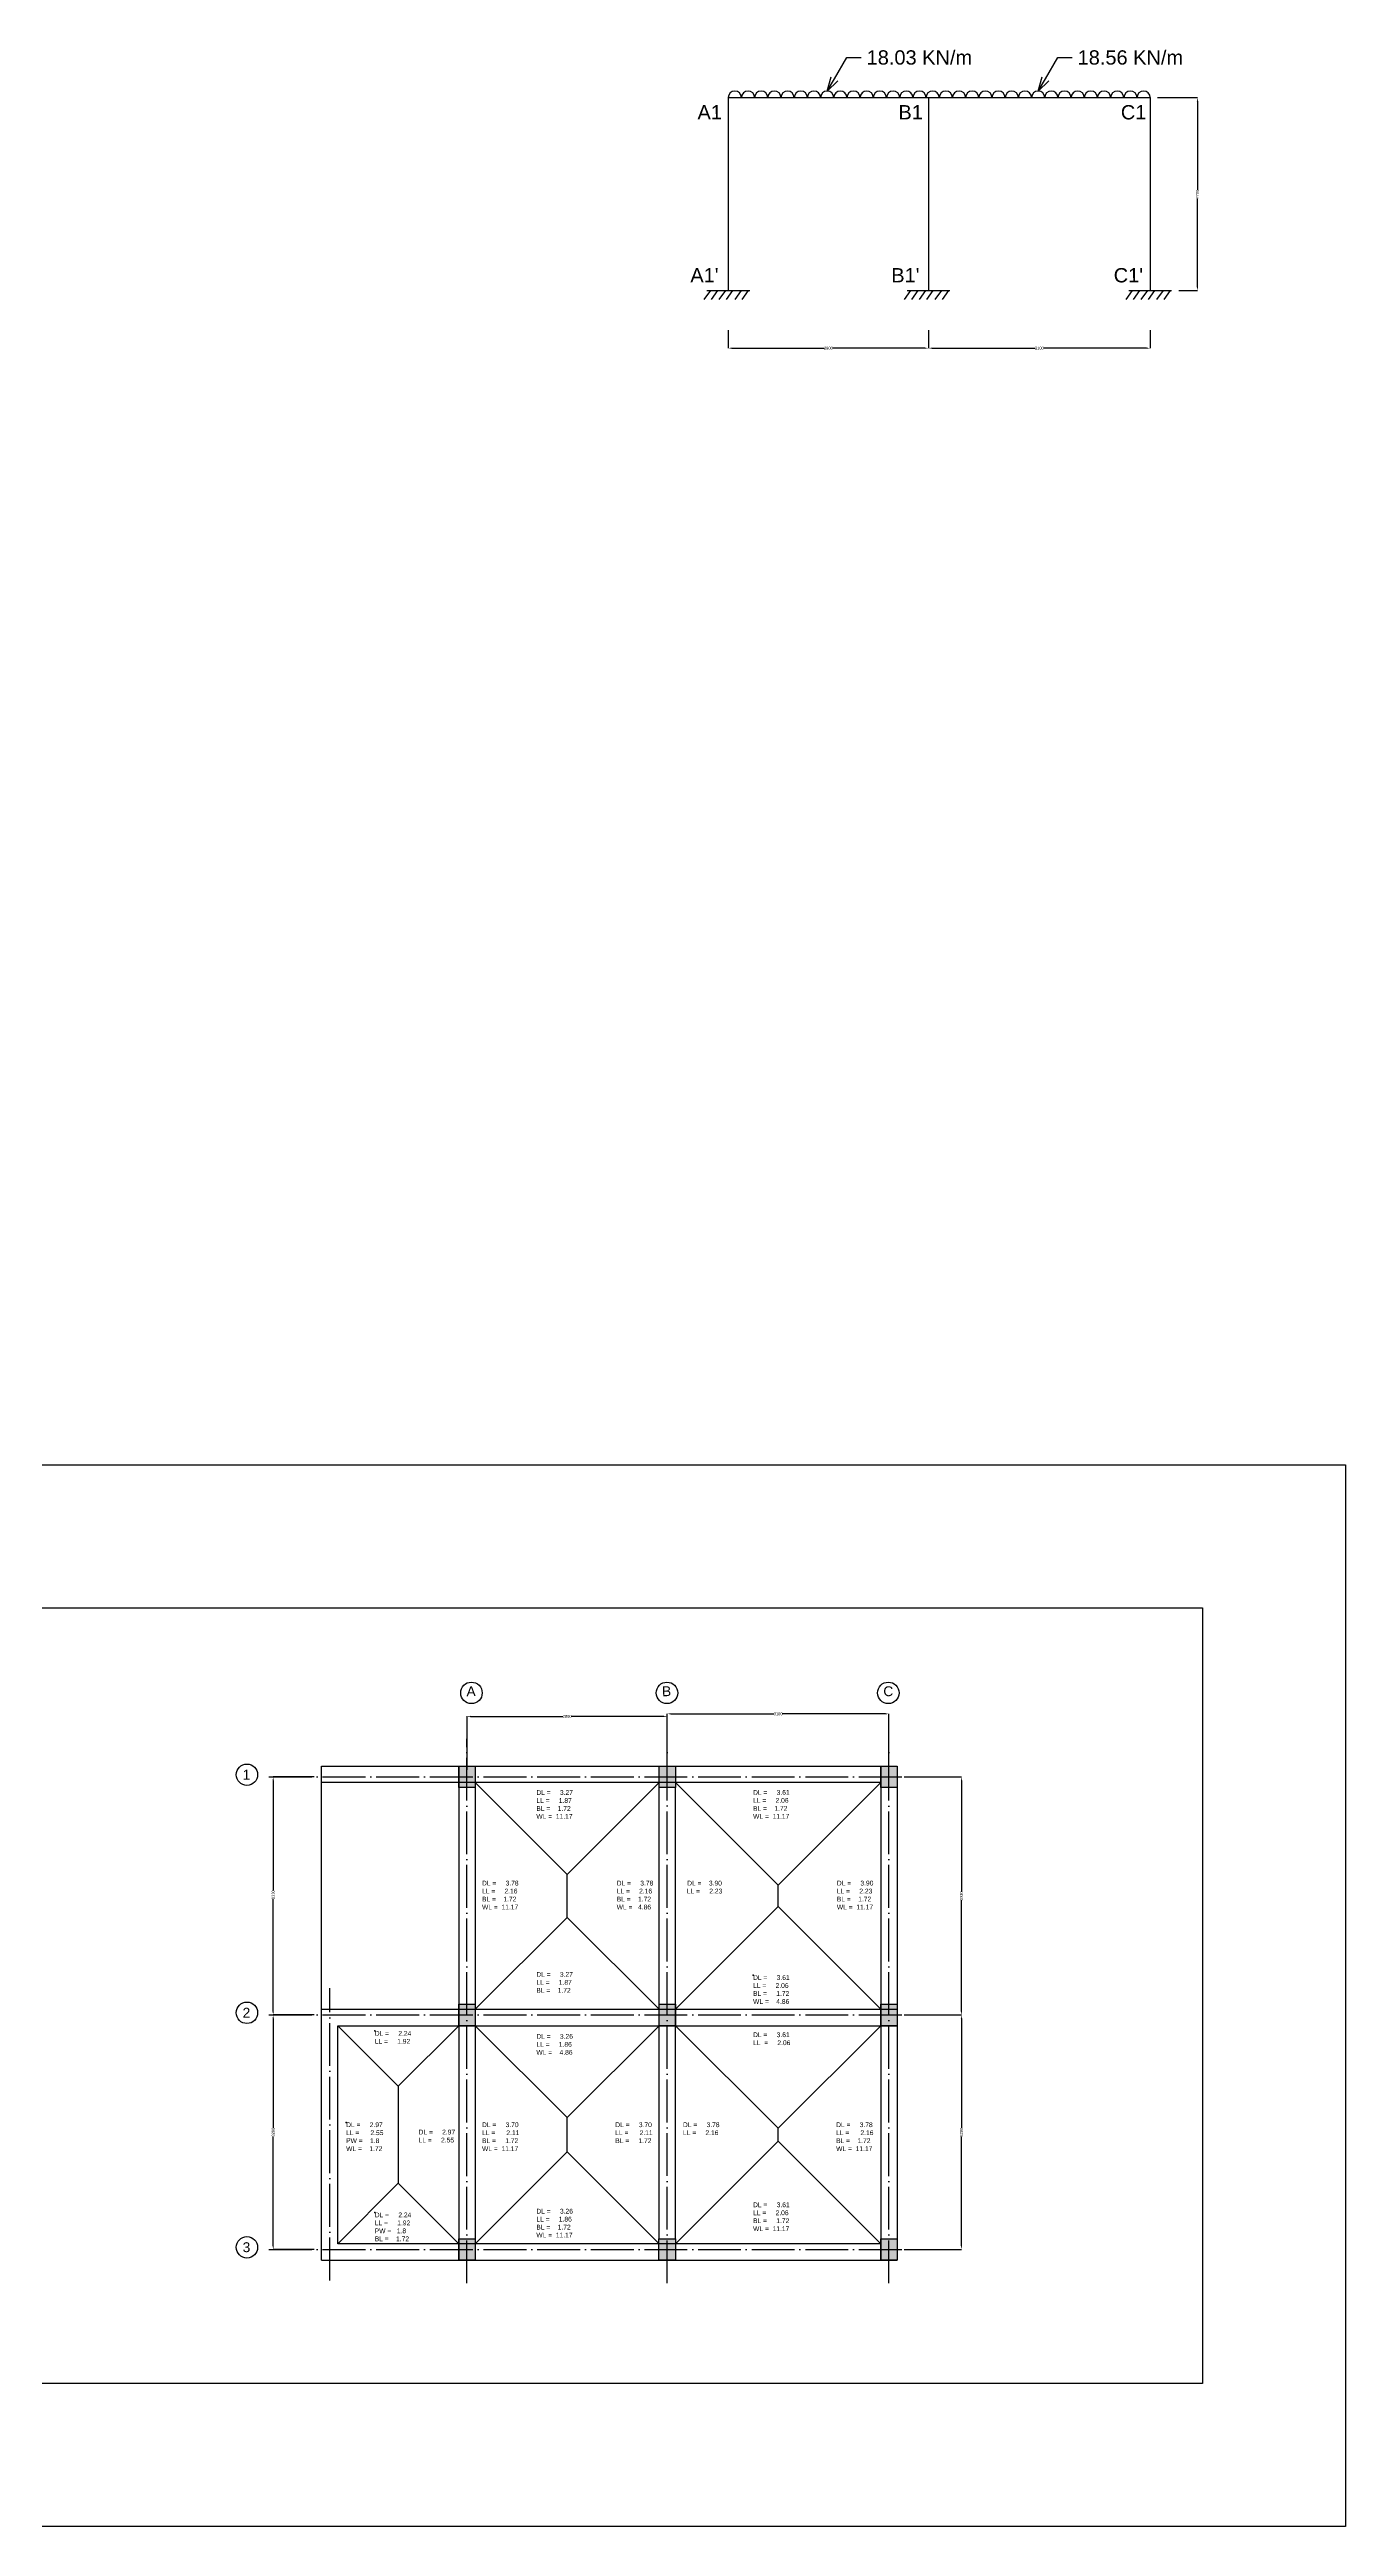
# Model space of a CAD drawing. Header units: millimetres. Extents: x 0 to 1679650, y -107560 to 692040.
# Drawn here: x 23880 to 42000, y 0 to 34647 of the extents above; entities that cross this region are included whole.
import ezdxf
from ezdxf import colors
from ezdxf.entities.mleader import LeaderData, LeaderLine
from ezdxf.math import Vec2, Vec3

# ---------------------------------------------------------------- set-up
doc = ezdxf.new("R2010")
doc.units = ezdxf.units.MM
doc.linetypes.add('ACAD_ISO04W100', pattern=[30, 24, -3, 0, -3])
doc.styles.get("Standard").update_dxf_attribs({"font": 'arial.ttf'})
doc.dimstyles.new('ISO-25', dxfattribs={"dimtxt": 40, "dimasz": 50, "dimexe": 1.25, "dimexo": 100, "dimtad": 0, "dimdec": 0, "dimtxsty": 'Standard', "dimcen": 2.5, "dimadec": 0, "dimazin": 0, "dimtfac": 1, "dimtdec": 0, "dimtmove": 0, "dimatfit": 3, "dimfxl": 1, "dimarcsym": 0})

# ---------------------------------------------------------------- blocks, each defined once
blk = doc.blocks.new('*D11')
at = {"color": 0, "lineweight": -2, "transparency": 16777216}
for p, q in [((27582, 10485), (27005, 10485)), ((27007, 10435), (27007, 8898)), ((27007, 7205), (27007, 8777)), ((27582, 7155), (27005, 7155))]:
    blk.add_line(p, q, dxfattribs=at)
at = {"color": 0, "transparency": 16777216}
for points in [[(26998, 10435), (27015, 10435), (27007, 10485)], [(26998, 7205), (27015, 7205), (27007, 7155)]]:
    blk.add_solid(points, dxfattribs=at)
at = {"layer": 'Defpoints', "color": 0, "transparency": 16777216}
for p in [(27682, 10485), (27007, 7155), (27682, 7155)]:
    blk.add_point(p, dxfattribs=at)
at = {"color": 0, "transparency": 16777216, "insert": (27007, 8837), "char_height": 40, "attachment_point": 5, "rotation": 90}
blk.add_mtext('3330', dxfattribs=at)
blk = doc.blocks.new('*D12')
at = {"color": 0, "lineweight": -2, "transparency": 16777216}
for p, q in [((27582, 7155), (27005, 7155)), ((27007, 7105), (27007, 5575)), ((27007, 3925), (27007, 5455)), ((27582, 3875), (27005, 3875))]:
    blk.add_line(p, q, dxfattribs=at)
at = {"color": 0, "transparency": 16777216}
for points in [[(26998, 7105), (27015, 7105), (27007, 7155)], [(26998, 3925), (27015, 3925), (27007, 3875)]]:
    blk.add_solid(points, dxfattribs=at)
at = {"layer": 'Defpoints', "color": 0, "transparency": 16777216}
for p in [(27682, 7155), (27007, 3875), (27682, 3875)]:
    blk.add_point(p, dxfattribs=at)
at = {"color": 0, "transparency": 16777216, "insert": (27007, 5515), "char_height": 40, "attachment_point": 5, "rotation": 90}
blk.add_mtext('3280', dxfattribs=at)
blk = doc.blocks.new('*D13')
at = {"color": 0, "lineweight": -2, "transparency": 16777216}
for p, q in [((29717, 10585), (29717, 11333)), ((29767, 11332), (31056, 11332)), ((32467, 11332), (31177, 11332)), ((32517, 10585), (32517, 11333))]:
    blk.add_line(p, q, dxfattribs=at)
at = {"color": 0, "transparency": 16777216}
for points in [[(29767, 11340), (29767, 11324), (29717, 11332)], [(32467, 11340), (32467, 11324), (32517, 11332)]]:
    blk.add_solid(points, dxfattribs=at)
at = {"layer": 'Defpoints', "color": 0, "transparency": 16777216}
for p in [(32517, 11332), (29717, 10485), (32517, 10485)]:
    blk.add_point(p, dxfattribs=at)
at = {"color": 0, "transparency": 16777216, "insert": (31117, 11332), "char_height": 40, "attachment_point": 5}
blk.add_mtext('2800', dxfattribs=at)
blk = doc.blocks.new('*D14')
at = {"color": 0, "lineweight": -2, "transparency": 16777216}
for p, q in [((32517, 10620), (32517, 11368)), ((32567, 11367), (34007, 11367)), ((35567, 11367), (34127, 11367)), ((35617, 10735), (35617, 11368))]:
    blk.add_line(p, q, dxfattribs=at)
at = {"color": 0, "transparency": 16777216}
for points in [[(32567, 11375), (32567, 11359), (32517, 11367)], [(35567, 11375), (35567, 11359), (35617, 11367)]]:
    blk.add_solid(points, dxfattribs=at)
at = {"layer": 'Defpoints', "color": 0, "transparency": 16777216}
for p in [(35617, 11367), (32517, 10520), (35617, 10635)]:
    blk.add_point(p, dxfattribs=at)
at = {"color": 0, "transparency": 16777216, "insert": (34067, 11367), "char_height": 40, "attachment_point": 5}
blk.add_mtext('3100', dxfattribs=at)
blk = doc.blocks.new('_Open30')
at = {"color": 0, "linetype": 'ByBlock', "lineweight": -2}
for p, q in [((-1, 0.27), (0, 0)), ((0, 0), (-1, -0.27)), ((0, 0), (-1, 0))]:
    blk.add_line(p, q, dxfattribs=at)
blk = doc.blocks.new('*D38')
at = {"color": 0, "lineweight": -2, "transparency": 16777216}
for p, q in [((39370, 33975), (39931, 33975)), ((39930, 33925), (39930, 32686)), ((39930, 31325), (39930, 32564)), ((39670, 31275), (39931, 31275))]:
    blk.add_line(p, q, dxfattribs=at)
at = {"color": 0, "transparency": 16777216}
for points in [[(39922, 33925), (39938, 33925), (39930, 33975)], [(39922, 31325), (39938, 31325), (39930, 31275)]]:
    blk.add_solid(points, dxfattribs=at)
at = {"layer": 'Defpoints', "color": 0, "transparency": 16777216}
for p in [(39270, 33975), (39570, 31275), (39930, 31275)]:
    blk.add_point(p, dxfattribs=at)
at = {"color": 0, "transparency": 16777216, "insert": (39930, 32625), "char_height": 40, "attachment_point": 5, "rotation": 90}
blk.add_mtext('2700', dxfattribs=at)
blk = doc.blocks.new('*D41')
at = {"color": 0, "lineweight": -2, "transparency": 16777216}
for p, q in [((33370, 30722), (33370, 30469)), ((36170, 30722), (36170, 30469)), ((33420, 30470), (34709, 30470)), ((36120, 30470), (34831, 30470))]:
    blk.add_line(p, q, dxfattribs=at)
at = {"color": 0, "transparency": 16777216}
for points in [[(33420, 30478), (33420, 30462), (33370, 30470)], [(36120, 30478), (36120, 30462), (36170, 30470)]]:
    blk.add_solid(points, dxfattribs=at)
at = {"layer": 'Defpoints', "color": 0, "transparency": 16777216}
for p in [(33370, 30822), (36170, 30822), (36170, 30470)]:
    blk.add_point(p, dxfattribs=at)
at = {"color": 0, "transparency": 16777216, "insert": (34770, 30470), "char_height": 40, "attachment_point": 5}
blk.add_mtext('2800', dxfattribs=at)
blk = doc.blocks.new('*D42')
at = {"color": 0, "lineweight": -2, "transparency": 16777216}
for p, q in [((36170, 30722), (36170, 30469)), ((39270, 30722), (39270, 30469)), ((36220, 30470), (37660, 30470)), ((39220, 30470), (37780, 30470))]:
    blk.add_line(p, q, dxfattribs=at)
at = {"color": 0, "transparency": 16777216}
for points in [[(36220, 30478), (36220, 30462), (36170, 30470)], [(39220, 30478), (39220, 30462), (39270, 30470)]]:
    blk.add_solid(points, dxfattribs=at)
at = {"layer": 'Defpoints', "color": 0, "transparency": 16777216}
for p in [(36170, 30822), (39270, 30822), (39270, 30470)]:
    blk.add_point(p, dxfattribs=at)
at = {"color": 0, "transparency": 16777216, "insert": (37720, 30470), "char_height": 40, "attachment_point": 5}
blk.add_mtext('3100', dxfattribs=at)
blk = doc.blocks.new('*D60')
at = {"color": 0, "lineweight": -2, "transparency": 16777216}
for p, q in [((35832, 10485), (36631, 10485)), ((36630, 10435), (36630, 8880)), ((36630, 7205), (36630, 8760)), ((35832, 7155), (36631, 7155))]:
    blk.add_line(p, q, dxfattribs=at)
at = {"color": 0, "transparency": 16777216}
for points in [[(36622, 10435), (36638, 10435), (36630, 10485)], [(36622, 7205), (36638, 7205), (36630, 7155)]]:
    blk.add_solid(points, dxfattribs=at)
at = {"layer": 'Defpoints', "color": 0, "transparency": 16777216}
for p in [(35732, 10485), (35732, 7155), (36630, 7155)]:
    blk.add_point(p, dxfattribs=at)
at = {"color": 0, "transparency": 16777216, "insert": (36630, 8820), "char_height": 40, "attachment_point": 5, "rotation": 90}
blk.add_mtext('3330', dxfattribs=at)
blk = doc.blocks.new('*D61')
at = {"color": 0, "lineweight": -2, "transparency": 16777216}
for p, q in [((35832, 7155), (36631, 7155)), ((36630, 7105), (36630, 5575)), ((36630, 3925), (36630, 5455)), ((35832, 3875), (36631, 3875))]:
    blk.add_line(p, q, dxfattribs=at)
at = {"color": 0, "transparency": 16777216}
for points in [[(36622, 7105), (36638, 7105), (36630, 7155)], [(36622, 3925), (36638, 3925), (36630, 3875)]]:
    blk.add_solid(points, dxfattribs=at)
at = {"layer": 'Defpoints', "color": 0, "transparency": 16777216}
for p in [(35732, 7155), (35732, 3875), (36630, 3875)]:
    blk.add_point(p, dxfattribs=at)
at = {"color": 0, "transparency": 16777216, "insert": (36630, 5515), "char_height": 40, "attachment_point": 5, "rotation": 90}
blk.add_mtext('3280', dxfattribs=at)

msp = doc.modelspace()

# ---------------------------------------------------------------- hatches: boundary and pattern name
h = msp.add_hatch(color=0)
h.dxf.hatch_style = 1
h.paths.add_polyline_path([(29716.7, 10635), (29601.7, 10635), (29601.7, 10520), (29716.7, 10520)])
h.paths.add_polyline_path([(29831.7, 10635), (29716.7, 10635), (29716.7, 10520), (29831.7, 10520)])
h.paths.add_polyline_path([(29831.7, 10520), (29716.7, 10520), (29716.7, 10335), (29831.7, 10335)])
h.paths.add_polyline_path([(29716.7, 10520), (29601.7, 10520), (29601.7, 10335), (29716.7, 10335)])
h.paths.add_polyline_path([(32631.7, 10635), (32516.9, 10635), (32516.9, 10520), (32631.7, 10520)])
h.paths.add_polyline_path([(32516.9, 10635), (32401.7, 10635), (32401.7, 10520), (32516.9, 10520)])
h.paths.add_polyline_path([(32516.9, 10520), (32401.7, 10520), (32401.7, 10335), (32516.9, 10335)])
h.paths.add_polyline_path([(32631.7, 10520), (32516.9, 10520), (32516.9, 10335), (32631.7, 10335)])
h.paths.add_polyline_path([(35731.7, 10520), (35616.7, 10520), (35616.7, 10335), (35731.7, 10335)])
h.paths.add_polyline_path([(35731.7, 10635), (35616.7, 10635), (35616.7, 10520), (35731.7, 10520)])
h.paths.add_polyline_path([(35616.7, 10635), (35501.7, 10635), (35501.7, 10520), (35616.7, 10520)])
h.paths.add_polyline_path([(35616.7, 10520), (35501.7, 10520), (35501.7, 10335), (35616.7, 10335)])
h.paths.add_polyline_path([(29716.7, 7305), (29601.7, 7305), (29601.7, 7120), (29716.7, 7120)])
h.paths.add_polyline_path([(29716.7, 7120), (29601.7, 7120), (29601.7, 7005), (29716.7, 7005)])
h.paths.add_polyline_path([(29831.7, 7120), (29716.7, 7120), (29716.7, 7005), (29831.7, 7005)])
h.paths.add_polyline_path([(29831.7, 7305), (29716.7, 7305), (29716.7, 7120), (29831.7, 7120)])
h.paths.add_polyline_path([(32516.9, 7305), (32401.7, 7305), (32401.7, 7120), (32516.9, 7120)])
h.paths.add_polyline_path([(32516.9, 7120), (32401.7, 7120), (32401.7, 7005), (32516.9, 7005)])
h.paths.add_polyline_path([(32631.7, 7120), (32516.9, 7120), (32516.9, 7005), (32631.7, 7005)])
h.paths.add_polyline_path([(32631.7, 7305), (32516.9, 7305), (32516.9, 7120), (32631.7, 7120)])
h.paths.add_polyline_path([(35731.7, 7120), (35616.7, 7120), (35616.7, 7005), (35731.7, 7005)])
h.paths.add_polyline_path([(35616.7, 7120), (35501.7, 7120), (35501.7, 7005), (35616.7, 7005)])
h.paths.add_polyline_path([(35616.7, 7305), (35501.7, 7305), (35501.7, 7120), (35616.7, 7120)])
h.paths.add_polyline_path([(35731.7, 7305), (35616.7, 7305), (35616.7, 7120), (35731.7, 7120)])
h.paths.add_polyline_path([(35731.7, 3840), (35616.7, 3840), (35616.7, 3725), (35731.7, 3725)])
h.paths.add_polyline_path([(35731.7, 4025), (35616.7, 4025), (35616.7, 3840), (35731.7, 3840)])
h.paths.add_polyline_path([(35616.7, 3840), (35501.7, 3840), (35501.7, 3725), (35616.7, 3725)])
h.paths.add_polyline_path([(35616.7, 4025), (35501.7, 4025), (35501.7, 3840), (35616.7, 3840)])
h.paths.add_polyline_path([(32631.3, 3840), (32516.9, 3840), (32516.9, 3725), (32631.3, 3725)])
h.paths.add_polyline_path([(32516.9, 3840), (32401.3, 3840), (32401.3, 3725), (32516.9, 3725)])
h.paths.add_polyline_path([(32516.9, 4025), (32401.3, 4025), (32401.3, 3840), (32516.9, 3840)])
h.paths.add_polyline_path([(32631.3, 4025), (32516.9, 4025), (32516.9, 3840), (32631.3, 3840)])
h.paths.add_polyline_path([(29716.7, 3840), (29601.7, 3840), (29601.7, 3725), (29716.7, 3725)])
h.paths.add_polyline_path([(29716.7, 4025), (29601.7, 4025), (29601.7, 3840), (29716.7, 3840)])
h.paths.add_polyline_path([(29831.7, 4025), (29716.7, 4025), (29716.7, 3840), (29831.7, 3840)])
h.paths.add_polyline_path([(29831.7, 3840), (29716.7, 3840), (29716.7, 3725), (29831.7, 3725)])

# ---------------------------------------------------------------- linework, layer by layer
for p, q in [((33370, 33975), (39270, 33975)), ((33370, 33975), (33370, 31275)), ((36170, 33975), (36170, 31275)), ((39270, 33975), (39270, 31275)), ((33120, 31275), (33030, 31150)), ((33070, 31275), (33670, 31275)), ((33220, 31275), (33130, 31150)), ((33330, 31275), (33240, 31150)), ((33430, 31275), (33340, 31150)), ((33550, 31275), (33460, 31150)), ((33650, 31275), (33560, 31150)), ((35920, 31275), (35830, 31150)), ((35870, 31275), (36470, 31275)), ((36020, 31275), (35930, 31150)), ((36130, 31275), (36040, 31150)), ((36230, 31275), (36140, 31150)), ((36350, 31275), (36260, 31150)), ((36450, 31275), (36360, 31150)), ((39020, 31275), (38930, 31150)), ((38970, 31275), (39570, 31275)), ((39120, 31275), (39030, 31150)), ((39230, 31275), (39140, 31150)), ((39330, 31275), (39240, 31150)), ((39450, 31275), (39360, 31150)), ((39550, 31275), (39460, 31150)), ((27681.7, 3725), (27681.7, 10635)), ((27681.7, 10635), (35731.7, 10635)), ((35501.7, 10405), (27681.7, 10405)), ((29601.7, 10635), (29601.7, 3725)), ((29831.7, 10635), (29831.7, 3725)), ((31116.7, 9120), (29831.7, 10405)), ((32401.7, 10405), (31116.7, 9120)), ((34066.7, 8970), (32631.7, 10405)), ((35501.7, 10405), (34066.7, 8970)), ((35501.7, 10635), (35501.7, 3725)), ((35731.7, 10635), (35731.7, 3725)), ((32401.7, 4025), (32401.7, 10335)), ((32631.7, 4025), (32631.7, 10335)), ((31116.7, 8520), (31116.7, 9120)), ((34066.7, 8670), (32631.7, 7235)), ((34066.7, 8670), (34066.7, 8970)), ((35501.7, 7235), (34066.7, 8670)), ((31116.7, 8520), (29831.7, 7235)), ((32401.7, 7235), (31116.7, 8520)), ((27911.7, 3955), (27911.7, 7005)), ((28756.7, 6160), (27911.7, 7005)), ((29601.7, 7005), (28756.7, 6160)), ((31116.7, 5720), (29831.7, 7005)), ((32401.7, 7005), (31116.7, 5720)), ((34066.7, 5570), (32631.7, 7005)), ((35501.7, 7005), (34066.7, 5570)), ((28756.7, 6160), (28756.7, 4800)), ((31116.7, 5240), (31116.7, 5720)), ((34066.7, 5389.5), (34066.7, 5570)), ((31116.7, 5240), (29831.7, 3955)), ((32401.7, 3955), (31116.7, 5240)), ((34066.3, 5390), (32631.3, 3955)), ((35501.3, 3955), (34066.3, 5390)), ((28756.7, 4800), (27911.7, 3955)), ((29601.7, 3955), (28756.7, 4800)), ((35501.7, 3955), (27911.7, 3955)), ((27681.7, 3725), (35731.7, 3725))]:
    msp.add_line(p, q)
at = {"linetype": 'ACAD_ISO04W100', "ltscale": 25}
for p, q in [((29716.7, 3402), (29716.7, 11015.4)), ((32516.9, 3402.3), (32516.9, 11015.6)), ((35616.7, 3402), (35616.7, 11015.4)), ((26946.9, 10485), (36122.7, 10485)), ((27796.7, 3441.4), (27796.7, 7531.4)), ((26946.9, 7155), (36122.7, 7155)), ((26946.9, 3875), (36122.7, 3875))]:
    msp.add_line(p, q, dxfattribs=at)
at = {"color": 0, "ltscale": 25}
for p, q in [((27681.7, 7235), (35731.7, 7235)), ((27911.7, 7005), (35731.7, 7005))]:
    msp.add_line(p, q, dxfattribs=at)
for points in [[(21000, 0), (21000, 14850), (42000, 14850), (42000, 0), (21000, 0)], [(23000, 2000), (23000, 12850), (40000, 12850), (40000, 2000)], [(29831.7, 10635), (29831.7, 10335), (29601.7, 10335), (29601.7, 10635)], [(32631.7, 10635), (32631.7, 10335), (32401.7, 10335), (32401.7, 10635)], [(35731.7, 10635), (35731.7, 10335), (35501.7, 10335), (35501.7, 10635)], [(29831.7, 7305), (29831.7, 7005), (29601.7, 7005), (29601.7, 7305)], [(32631.7, 7305), (32631.7, 7005), (32401.7, 7005), (32401.7, 7305)], [(35731.7, 7305), (35731.7, 7005), (35501.7, 7005), (35501.7, 7305)], [(29831.7, 4025), (29831.7, 3725), (29601.7, 3725), (29601.7, 4025)], [(32631.3, 4025), (32631.3, 3725), (32401.3, 3725), (32401.3, 4025)], [(35731.7, 4025), (35731.7, 3725), (35501.7, 3725), (35501.7, 4025)]]:
    msp.add_lwpolyline(points, close=True)
for centre in [(29779.5, 11660.7), (32513.4, 11660.7), (35608, 11660.7), (26639.7, 10515), (26639.7, 7185), (26639.7, 3905)]:
    msp.add_circle(centre, 150)
for centre in [(33462.2, 33975), (33646.6, 33975), (33830.9, 33975), (34015.3, 33975), (34199.7, 33975), (34384.1, 33975), (34568.4, 33975), (34752.8, 33975), (34937.2, 33975), (35121.6, 33975), (35305.9, 33975), (35490.3, 33975), (35674.7, 33975), (35859.1, 33975), (36043.4, 33975), (36227.8, 33975), (36412.2, 33975), (36596.6, 33975), (36780.9, 33975), (36965.3, 33975), (37149.7, 33975), (37334.1, 33975), (37518.4, 33975), (37702.8, 33975), (37887.2, 33975), (38071.6, 33975), (38255.9, 33975), (38440.3, 33975), (38624.7, 33975), (38809.1, 33975), (38993.4, 33975), (39177.8, 33975)]:
    msp.add_arc(centre, 92.2, 0, 180)
for p in [(33716.9, 7711.4), (28426.9, 6931.4), (32516.7, 7155), (28026.9, 5652.8), (28426.9, 4391.4)]:
    msp.add_point(p)

# ---------------------------------------------------------------- texts
for s, height, p in [('A1', 200, (32940, 33670)), ('B1', 200, (35750, 33670)), ('C1', 200, (38860, 33670)), ("A1'", 200, (32840, 31390)), ("B1'", 200, (35650, 31390)), ("C1'", 200, (38760, 31390)), ('A', 138, (29710.3, 11613.9)), ('B', 138, (32444.2, 11613.9)), ('C', 138, (35538.7, 11613.9)), ('1', 138, (26580, 10447.1)), ('2', 138, (26580, 7117.1)), ('3', 138, (26580, 3837.1))]:
    msp.add_text(s, height=height, rotation=0.17556).set_placement(p)
at = {"char_height": 66.9, "attachment_point": 1}
for s, insert in [('\\pxqj;{\\C0;DL =     3.27\\PLL =     1.87\\PBL =    1.72\\P\\pr0.51754;WL =  11.17}', (30686.5, 10300)), ('\\pxqj;{\\C0;DL =     3.61\\PLL =     2.06\\PBL =    1.72\\P\\pr0.51754;WL =  11.17}', (33716.9, 10301.4)), ('\\pxqj;{\\C0;DL =     3.78\\PLL =     2.16\\PBL =    1.72\\P\\pr0.51754;WL =  11.17}', (29926.9, 9032.8)), ('\\pxqj;{\\C0;DL =     3.78\\PLL =     2.16\\PBL =    1.72\\P\\pr0.51754;WL =   4.86}', (31810, 9032.8)), ('\\pxqc;{\\C0;DL =    3.90\\PLL =     2.23}', (32726.9, 9032.8)), ('\\pxqj;{\\C0;DL =     3.90\\PLL =     2.23\\PBL =    1.72\\P\\pr0.51754;WL =  11.17}', (34888.5, 9032.8)), ('\\pxqj;{\\C0;DL =     3.27\\PLL =     1.87\\PBL =    1.72}', (30686.5, 7756.1)), ('\\pxqj;{\\C0;DL =     3.61\\PLL =     2.06\\PBL =     1.72\\P\\pr0.51754;WL =    4.86}', (33716.9, 7711.4)), ('\\pxqj;{\\C0;DL =     2.24\\PLL =     1.92}', (28426.9, 6931.4)), ('\\pxqj;{\\C0;DL =     3.26\\PLL =     1.86\\P\\pr0.51754;WL =    4.86}', (30686.5, 6888.9)), ('\\pxqj;{\\C0;DL =     3.61\\PLL  =     2.06}', (33716.9, 6911.4)), ('\\pxqj;{\\C0;DL =     2.97\\PLL =      2.55\\PPW =    1.8\\P\\pr0.51754;WL =    1.72}', (28026.9, 5652.8)), ('\\pxqj;{\\C0;DL =     2.97\\PLL =     2.55}', (29040, 5550.1)), ('\\pxqj;{\\C0;DL =     3.70\\PLL =      2.11\\PBL =     1.72\\P\\pr0.51754;WL =  11.17}', (29926.9, 5652.8)), ('\\pxqj;{\\C0;DL =     3.70\\PLL =      2.11\\PBL =     1.72}', (31790, 5652.8)), ('\\pxqj;{\\C0;DL =     3.78\\PLL =     2.16}', (32736.9, 5652.8)), ('\\pxqj;{\\C0;DL =     3.78\\PLL =      2.16\\PBL =    1.72\\P\\pr0.51754;WL =  11.17}', (34878.5, 5652.8)), ('\\pxqj;{\\C0;DL =     3.61\\PLL =     2.06\\PBL =     1.72\\P\\pr0.51754;WL =  11.17}', (33716.9, 4532.8)), ('\\pxqj;{\\C0;DL =     2.24\\PLL =     1.92\\PPW =   1.8\\P\\pr0.51754;BL =    1.72}', (28426.9, 4391.4)), ('\\pxqj;{\\C0;DL =     3.26\\PLL =     1.86\\PBL =    1.72\\P\\pr0.51754;WL =  11.17}', (30686.5, 4443.6))]:
    msp.add_mtext_dynamic_manual_height_columns(s, width=623.208, gutter_width=334.5, heights=[479.8], dxfattribs=dict(at, insert=insert))

# ---------------------------------------------------------------- dimensions: what is measured, and where the dimension line sits
for base, p1, p2, picture, middle in [((39930, 31275), (39270, 33975), (39570, 31275), '*D38', (39930, 32625)), ((27006.6, 7155), (27681.7, 10485), (27681.7, 7155), '*D11', (27006.6, 8837.5))]:
    dim = msp.add_linear_dim(base=base, p1=p1, p2=p2, angle=90, dimstyle='ISO-25')
    dim.commit()
    dim.dimension.update_dxf_attribs({"geometry": picture, "text_midpoint": middle, "dimtype": 160})
for base, p1, p2, picture, middle in [((36170, 30470), (33370, 30821.9), (36170, 30821.9), '*D41', (34770, 30470)), ((32516.9, 11331.9), (29716.7, 10485), (32516.9, 10485), '*D13', (31116.8, 11331.9))]:
    dim = msp.add_linear_dim(base=base, p1=p1, p2=p2, dimstyle='ISO-25')
    dim.commit()
    dim.dimension.update_dxf_attribs({"geometry": picture, "text_midpoint": middle})
for base, p1, p2, picture, middle in [((39270, 30470), (36170, 30821.9), (39270, 30821.9), '*D42', (37720, 30470)), ((35616.7, 11366.9), (32516.9, 10520), (35616.7, 10635), '*D14', (34066.8, 11366.9))]:
    dim = msp.add_linear_dim(base=base, p1=p1, p2=p2, dimstyle='ISO-25', override={"dimtmove": 1})
    dim.commit()
    dim.dimension.update_dxf_attribs({"geometry": picture, "text_midpoint": middle})
dim = msp.add_linear_dim(base=(36630, 7155), p1=(35731.7, 10485), p2=(35731.7, 7155), angle=90, dimstyle='ISO-25')
dim.commit()
dim.dimension.update_dxf_attribs({"geometry": '*D60', "text_midpoint": (36630, 8820)})
for base, p1, p2, picture, middle in [((27006.6, 3875), (27681.7, 7155), (27681.7, 3875), '*D12', (27006.6, 5515)), ((36630, 3875), (35731.7, 7155), (35731.7, 3875), '*D61', (36630, 5515))]:
    dim = msp.add_linear_dim(base=base, p1=p1, p2=p2, angle=90, dimstyle='ISO-25', override={"dimtmove": 1})
    dim.commit()
    dim.dimension.update_dxf_attribs({"geometry": picture, "text_midpoint": middle})

# ---------------------------------------------------------------- leaders
ml = msp.add_multileader_mtext('Standard')
ml.set_content('18.03 KN/m', color=256)
ml.set_leader_properties()
ml.set_arrow_properties(name='OPEN30')
ml.build(insert=Vec2(0, 0))
ml.multileader.update_dxf_attribs({"text_right_attachment_type": 2, "dogleg_length": 200, "arrow_head_size": 200})
ctx = ml.context
ctx.base_point, ctx.char_height, ctx.arrow_head_size, ctx.landing_gap_size, ctx.plane_origin = Vec3(35230, 34535), 200, 200, 75, Vec3(34752.8, 34067.2)
ctx.right_attachment = 2
notes = []
notes.append((ctx, [(0, (1, 1, 0), (35030, 34535), (1, 0), 200, [(0, [(34752.8, 34067.2)], 0, [])])]))
ctx.mtext.insert, ctx.mtext.line_spacing_factor, ctx.mtext.flow_direction = Vec3(35305, 34636.8), 1.2, 5
ml = msp.add_multileader_mtext('Standard')
ml.set_content('18.56 KN/m', color=256)
ml.set_leader_properties()
ml.set_arrow_properties(name='OPEN30')
ml.build(insert=Vec2(0, 0))
ml.multileader.update_dxf_attribs({"text_right_attachment_type": 2, "dogleg_length": 200, "arrow_head_size": 200})
ctx = ml.context
ctx.base_point, ctx.char_height, ctx.arrow_head_size, ctx.landing_gap_size, ctx.plane_origin = Vec3(38180, 34535), 200, 200, 75, Vec3(37702.8, 34067.2)
ctx.right_attachment = 2
notes.append((ctx, [(0, (1, 1, 0), (37980, 34535), (1, 0), 200, [(0, [(37702.8, 34067.2)], 0, [])])]))
ctx.mtext.insert, ctx.mtext.line_spacing_factor, ctx.mtext.flow_direction = Vec3(38255, 34636.7), 1.2, 5
for ctx, leaders in notes:
    for number, flags, end, landing, length, lines in leaders:
        leader = LeaderData()
        leader.index, (leader.has_last_leader_line, leader.has_dogleg_vector, leader.attachment_direction) = number, flags
        leader.last_leader_point, leader.dogleg_vector, leader.dogleg_length = Vec3(end), Vec3(landing), length
        for number, points, colour, breaks in lines:
            line = LeaderLine()
            line.index, line.vertices, line.color, line.breaks = number, Vec3.list(points), colors.encode_raw_color(colour), breaks
            leader.lines.append(line)
        ctx.leaders.append(leader)

doc.saveas('drawing.dxf')
